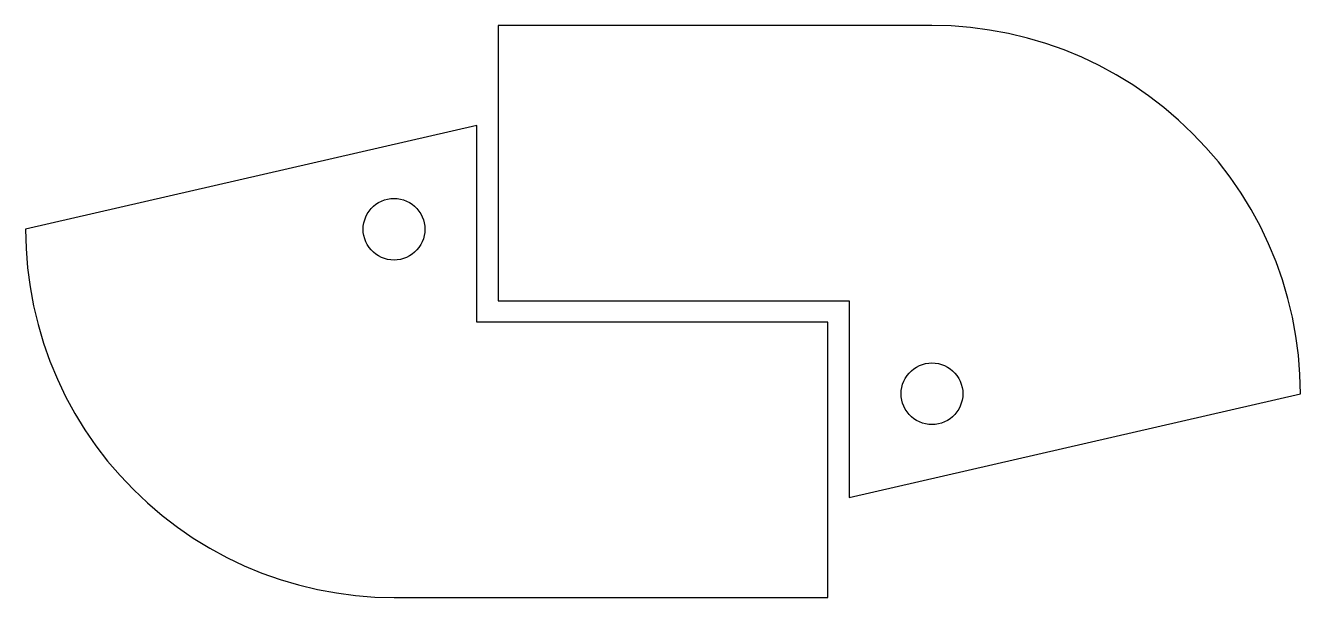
# Model space of a CAD drawing. Header units: metres. Extents: x 0.3 to 23.4, y 0.3 to 10.7.
import ezdxf

# ---------------------------------------------------------------- set-up
doc = ezdxf.new("R2010")
doc.units = ezdxf.units.M

msp = doc.modelspace()

# ---------------------------------------------------------------- linework, layer by layer
for p, q in [((16.7625, 10.7), (8.8875, 10.7)), ((8.8875, 10.7), (8.8875, 5.7)), ((17.1125, 10.6908), (16.7625, 10.7)), ((17.4615, 10.6634), (17.1125, 10.6908)), ((17.8086, 10.6177), (17.4615, 10.6634)), ((18.1529, 10.5538), (17.8086, 10.6177)), ((18.4933, 10.4721), (18.1529, 10.5538)), ((18.829, 10.3727), (18.4933, 10.4721)), ((19.1591, 10.2558), (18.829, 10.3727)), ((19.4825, 10.1218), (19.1591, 10.2558)), ((19.7986, 9.9711), (19.4825, 10.1218)), ((20.1062, 9.80403), (19.7986, 9.9711)), ((20.4048, 9.62109), (20.1062, 9.80403)), ((20.6933, 9.42279), (20.4048, 9.62109)), ((20.9711, 9.20966), (20.6933, 9.42279)), ((21.2373, 8.98227), (20.9711, 9.20966)), ((8.5, 8.88445), (0.312515, 7)), ((8.49998, 5.3125), (8.5, 8.88445)), ((21.4913, 8.74127), (21.2373, 8.98227)), ((21.7323, 8.4873), (21.4913, 8.74127)), ((21.9597, 8.22107), (21.7323, 8.4873)), ((22.1728, 7.9433), (21.9597, 8.22107)), ((22.3711, 7.65477), (22.1728, 7.9433)), ((22.554, 7.35625), (22.3711, 7.65477)), ((6.58386, 7.37468), (6.62531, 7.41612)), ((6.62531, 7.41612), (6.67087, 7.45302)), ((6.67087, 7.45302), (6.72002, 7.48494)), ((6.72002, 7.48494), (6.77225, 7.51155)), ((6.77225, 7.51155), (6.82698, 7.53255)), ((6.82698, 7.53255), (6.88359, 7.54773)), ((6.88359, 7.54773), (6.94148, 7.5569)), ((6.94148, 7.5569), (7, 7.55997)), ((7, 7.55997), (7.05853, 7.5569)), ((7.05853, 7.5569), (7.11642, 7.54773)), ((7.11642, 7.54773), (7.17303, 7.53255)), ((7.17303, 7.53255), (7.22777, 7.51155)), ((7.22777, 7.51155), (7.28, 7.48494)), ((7.28, 7.48494), (7.32915, 7.45302)), ((7.32915, 7.45302), (7.37471, 7.41612)), ((7.37471, 7.41612), (7.41614, 7.37469)), ((6.45226, 7.11639), (6.46744, 7.173)), ((6.46744, 7.173), (6.48843, 7.22774)), ((6.48843, 7.22774), (6.51505, 7.27997)), ((6.51505, 7.27997), (6.54697, 7.32912)), ((6.54697, 7.32912), (6.58386, 7.37468)), ((7.41614, 7.37469), (7.45303, 7.32913)), ((7.45303, 7.32913), (7.48495, 7.27998)), ((7.48495, 7.27998), (7.51157, 7.22775)), ((7.51157, 7.22775), (7.53256, 7.17302)), ((7.53256, 7.17302), (7.54774, 7.11641)), ((22.7211, 7.04855), (22.554, 7.35625)), ((0.312515, 7), (0.321686, 6.65001)), ((6.44002, 6.99998), (6.44308, 7.0585)), ((6.44308, 6.94145), (6.44002, 6.99998)), ((6.44308, 7.0585), (6.45226, 7.11639)), ((6.45226, 6.88356), (6.44308, 6.94145)), ((7.54774, 7.11641), (7.55692, 7.05852)), ((7.55692, 6.94147), (7.54774, 6.88358)), ((7.55692, 7.05852), (7.55998, 6.99998)), ((7.55998, 6.99998), (7.55692, 6.94147)), ((22.8718, 6.73254), (22.7211, 7.04855)), ((6.46744, 6.82695), (6.45226, 6.88356)), ((6.48843, 6.77222), (6.46744, 6.82695)), ((6.51505, 6.71999), (6.48843, 6.77222)), ((6.54697, 6.67084), (6.51505, 6.71999)), ((7.48495, 6.72), (7.45303, 6.67085)), ((7.51157, 6.77223), (7.48495, 6.72)), ((7.53256, 6.82697), (7.51157, 6.77223)), ((7.54774, 6.88358), (7.53256, 6.82697)), ((23.0058, 6.40907), (22.8718, 6.73254)), ((0.321686, 6.65001), (0.349152, 6.30098)), ((6.58386, 6.62527), (6.54697, 6.67084)), ((6.62529, 6.58385), (6.58386, 6.62527)), ((6.67085, 6.54695), (6.62529, 6.58385)), ((6.72, 6.51503), (6.67085, 6.54695)), ((6.77223, 6.48842), (6.72, 6.51503)), ((6.82697, 6.46742), (6.77223, 6.48842)), ((7.22775, 6.48842), (7.17302, 6.46742)), ((7.27998, 6.51503), (7.22775, 6.48842)), ((7.32913, 6.54695), (7.27998, 6.51503)), ((7.37469, 6.58385), (7.32913, 6.54695)), ((7.41614, 6.62529), (7.37469, 6.58385)), ((7.45303, 6.67085), (7.41614, 6.62529)), ((0.349152, 6.30098), (0.394852, 5.95386)), ((6.88358, 6.45224), (6.82697, 6.46742)), ((6.94147, 6.44307), (6.88358, 6.45224)), ((7, 6.44), (6.94147, 6.44307)), ((7.05852, 6.44307), (7, 6.44)), ((7.11641, 6.45224), (7.05852, 6.44307)), ((7.17302, 6.46742), (7.11641, 6.45224)), ((23.1227, 6.07904), (23.0058, 6.40907)), ((23.2221, 5.74335), (23.1227, 6.07904)), ((0.394852, 5.95386), (0.458664, 5.6096)), ((0.458664, 5.6096), (0.54039, 5.26915)), ((8.8875, 5.7), (15.2625, 5.7)), ((15.2625, 5.7), (15.2625, 2.12804)), ((23.3038, 5.40289), (23.2221, 5.74335)), ((23.3677, 5.05864), (23.3038, 5.40289)), ((0.54039, 5.26915), (0.639832, 4.93346)), ((14.875, 5.3125), (8.49998, 5.3125)), ((14.875, 0.3125), (14.875, 5.3125)), ((0.639832, 4.93346), (0.756699, 4.60342)), ((23.4134, 4.71152), (23.3677, 5.05864)), ((23.4408, 4.36249), (23.4134, 4.71152)), ((0.756699, 4.60342), (0.890686, 4.27995)), ((16.3463, 4.38721), (16.3878, 4.42865)), ((16.3878, 4.42865), (16.4333, 4.46555)), ((16.4333, 4.46555), (16.4825, 4.49747)), ((16.4825, 4.49747), (16.5347, 4.52408)), ((16.5347, 4.52408), (16.5895, 4.54507)), ((16.5895, 4.54507), (16.6461, 4.56026)), ((16.6461, 4.56026), (16.704, 4.56943)), ((16.704, 4.56943), (16.7625, 4.57249)), ((16.7625, 4.57249), (16.821, 4.56943)), ((16.821, 4.56943), (16.8789, 4.56026)), ((16.8789, 4.56026), (16.9355, 4.54507)), ((16.9355, 4.54507), (16.9903, 4.52408)), ((16.9903, 4.52408), (17.0425, 4.49747)), ((17.0425, 4.49747), (17.0916, 4.46555)), ((17.0916, 4.46555), (17.1372, 4.42865)), ((17.1372, 4.42865), (17.1786, 4.38721)), ((0.890686, 4.27995), (1.0414, 3.96394)), ((16.2147, 4.12892), (16.2299, 4.18553)), ((16.2299, 4.18553), (16.2509, 4.24026)), ((16.2509, 4.24026), (16.2775, 4.2925)), ((16.2775, 4.2925), (16.3094, 4.34164)), ((16.3094, 4.34164), (16.3463, 4.38721)), ((17.1786, 4.38721), (17.2155, 4.34164)), ((17.2155, 4.34164), (17.2475, 4.2925)), ((17.2475, 4.2925), (17.2741, 4.24026)), ((17.2741, 4.24026), (17.2951, 4.18553)), ((17.2951, 4.18553), (17.3103, 4.12892)), ((23.45, 4.0125), (23.4408, 4.36249)), ((1.0414, 3.96394), (1.20847, 3.65625)), ((15.2625, 2.12804), (23.45, 4.0125)), ((16.2025, 4.0125), (16.2056, 4.07103)), ((16.2056, 3.95396), (16.2025, 4.0125)), ((16.2056, 4.07103), (16.2147, 4.12892)), ((16.2147, 3.89607), (16.2056, 3.95396)), ((17.3103, 4.12892), (17.3194, 4.07103)), ((17.3194, 3.95396), (17.3103, 3.89607)), ((17.3194, 4.07103), (17.3225, 4.0125)), ((17.3225, 4.0125), (17.3194, 3.95396)), ((16.2299, 3.83946), (16.2147, 3.89607)), ((16.2509, 3.78473), (16.2299, 3.83946)), ((16.2775, 3.7325), (16.2509, 3.78473)), ((16.3094, 3.68335), (16.2775, 3.7325)), ((17.2475, 3.7325), (17.2155, 3.68335)), ((17.2741, 3.78473), (17.2475, 3.7325)), ((17.2951, 3.83946), (17.2741, 3.78473)), ((17.3103, 3.89607), (17.2951, 3.83946)), ((1.20847, 3.65625), (1.3914, 3.35773)), ((16.3463, 3.63779), (16.3094, 3.68335)), ((16.3878, 3.59634), (16.3463, 3.63779)), ((16.4333, 3.55945), (16.3878, 3.59634)), ((16.4825, 3.52753), (16.4333, 3.55945)), ((16.5347, 3.50092), (16.4825, 3.52753)), ((16.5895, 3.47992), (16.5347, 3.50092)), ((16.6461, 3.46474), (16.5895, 3.47992)), ((16.9355, 3.47992), (16.8789, 3.46474)), ((16.9903, 3.50092), (16.9355, 3.47992)), ((17.0425, 3.52753), (16.9903, 3.50092)), ((17.0916, 3.55945), (17.0425, 3.52753)), ((17.1372, 3.59634), (17.0916, 3.55945)), ((17.1786, 3.63779), (17.1372, 3.59634)), ((17.2155, 3.68335), (17.1786, 3.63779)), ((1.3914, 3.35773), (1.58971, 3.0692)), ((16.704, 3.45557), (16.6461, 3.46474)), ((16.7625, 3.4525), (16.704, 3.45557)), ((16.821, 3.45557), (16.7625, 3.4525)), ((16.8789, 3.46474), (16.821, 3.45557)), ((1.58971, 3.0692), (1.80284, 2.79143)), ((1.80284, 2.79143), (2.03023, 2.52518)), ((2.03023, 2.52518), (2.27122, 2.27121)), ((2.27122, 2.27121), (2.52519, 2.03021)), ((2.52519, 2.03021), (2.79143, 1.80283)), ((2.79143, 1.80283), (3.0692, 1.58969)), ((3.0692, 1.58969), (3.35773, 1.39139)), ((3.35773, 1.39139), (3.65627, 1.20845)), ((3.65627, 1.20845), (3.96394, 1.04138)), ((3.96394, 1.04138), (4.27995, 0.890671)), ((4.27995, 0.890671), (4.60342, 0.756683)), ((4.60342, 0.756683), (4.93346, 0.639816)), ((4.93346, 0.639816), (5.26915, 0.540375)), ((5.26915, 0.540375), (5.6096, 0.458649)), ((5.6096, 0.458649), (5.95386, 0.394836)), ((5.95386, 0.394836), (6.30098, 0.349136)), ((6.30098, 0.349136), (6.65001, 0.321671)), ((6.65001, 0.321671), (7, 0.3125)), ((7, 0.3125), (14.875, 0.3125))]:
    msp.add_line(p, q)

doc.saveas('drawing.dxf')
